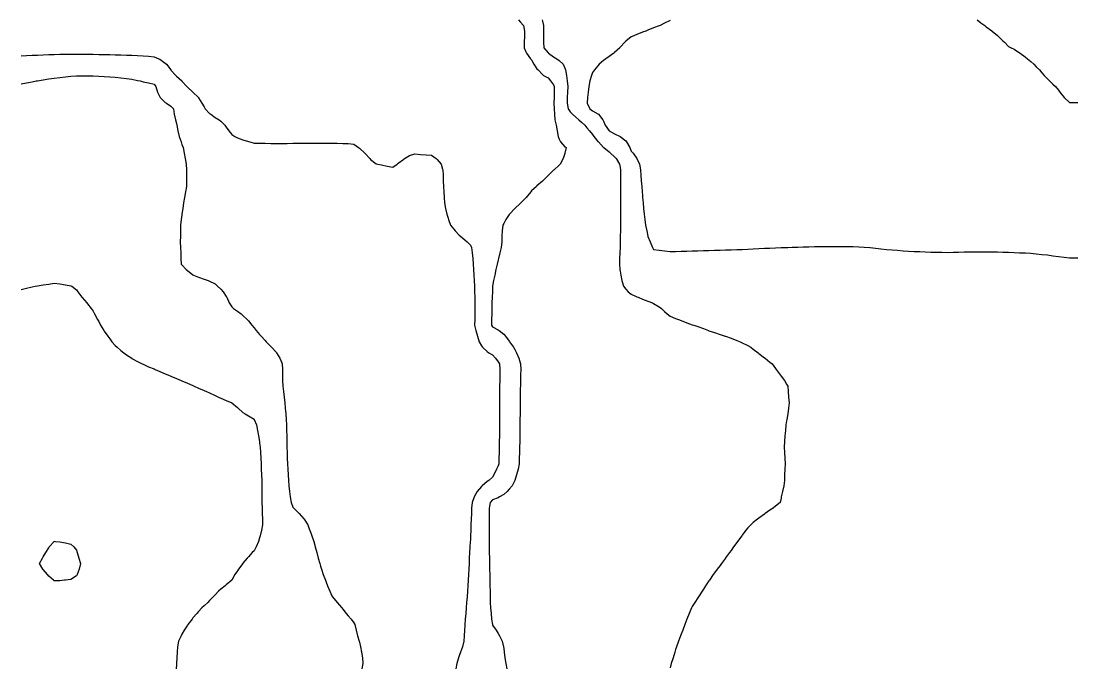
# Model space of a CAD drawing. Header units: inches. Extents: x -13671948.9 to -13671906.2, y 5686257.7 to 5686300.4.
# Drawn here: x -13671914.17 to -13671906.23, y 5686286.3 to 5686291.14 of the extents above; entities that cross this region are included whole.
import ezdxf

# ---------------------------------------------------------------- set-up
doc = ezdxf.new("R2010")
doc.units = ezdxf.units.IN
doc.header["$MEASUREMENT"] = 0

msp = doc.modelspace()

# ---------------------------------------------------------------- linework, layer by layer
for points in [[(-13671910.4309, 5686291.1449), (-13671910.4182, 5686291.1294), (-13671910.3952, 5686291.1032), (-13671910.3859, 5686291.0615), (-13671910.3878, 5686291.0198), (-13671910.3897, 5686290.9781), (-13671910.3892, 5686290.9364), (-13671910.3765, 5686290.9059), (-13671910.3708, 5686290.8947), (-13671910.3424, 5686290.853), (-13671910.3348, 5686290.8448), (-13671910.3159, 5686290.8113), (-13671910.2931, 5686290.7784), (-13671910.2845, 5686290.7696), (-13671910.2514, 5686290.7343), (-13671910.2429, 5686290.7279), (-13671910.2097, 5686290.7089), (-13671910.1918, 5686290.6862), (-13671910.168, 5686290.6574), (-13671910.1637, 5686290.6445), (-13671910.1641, 5686290.6028), (-13671910.1647, 5686290.5611), (-13671910.1654, 5686290.5194), (-13671910.165, 5686290.4777), (-13671910.1622, 5686290.4361), (-13671910.1576, 5686290.3944), (-13671910.1479, 5686290.3527), (-13671910.141, 5686290.311), (-13671910.133, 5686290.2693), (-13671910.1263, 5686290.2488), (-13671910.115, 5686290.2276), (-13671910.0846, 5686290.1918), (-13671910.0746, 5686290.1859), (-13671910.0835, 5686290.1442), (-13671910.0846, 5686290.1398), (-13671910.0968, 5686290.1025), (-13671910.119, 5686290.0608), (-13671910.1263, 5686290.0529), (-13671910.1631, 5686290.0191), (-13671910.168, 5686290.0151), (-13671910.2064, 5686289.9774), (-13671910.2097, 5686289.9744), (-13671910.2491, 5686289.9357), (-13671910.2514, 5686289.9335), (-13671910.2931, 5686289.8973), (-13671910.2972, 5686289.894), (-13671910.3348, 5686289.8594), (-13671910.3402, 5686289.8523), (-13671910.3749, 5686289.8106), (-13671910.3765, 5686289.8089), (-13671910.4151, 5686289.7689), (-13671910.4182, 5686289.7659), (-13671910.4599, 5686289.7278), (-13671910.4605, 5686289.7272), (-13671910.4991, 5686289.6855), (-13671910.5016, 5686289.6827), (-13671910.5269, 5686289.6438), (-13671910.5433, 5686289.615), (-13671910.55, 5686289.6021), (-13671910.5547, 5686289.5604), (-13671910.5568, 5686289.5187), (-13671910.5582, 5686289.477), (-13671910.5626, 5686289.4353), (-13671910.573, 5686289.3936), (-13671910.5828, 5686289.3519), (-13671910.585, 5686289.3425), (-13671910.5921, 5686289.3102), (-13671910.6012, 5686289.2685), (-13671910.6101, 5686289.2269), (-13671910.6186, 5686289.1852), (-13671910.6266, 5686289.1435), (-13671910.6267, 5686289.1429), (-13671910.6283, 5686289.1018), (-13671910.6298, 5686289.0601), (-13671910.6313, 5686289.0184), (-13671910.6324, 5686288.9767), (-13671910.6334, 5686288.935), (-13671910.6343, 5686288.8933), (-13671910.6349, 5686288.8516), (-13671910.6267, 5686288.8376), (-13671910.585, 5686288.8154), (-13671910.5765, 5686288.8099), (-13671910.5433, 5686288.7829), (-13671910.5292, 5686288.7682), (-13671910.5016, 5686288.7305), (-13671910.4985, 5686288.7265), (-13671910.4702, 5686288.6848), (-13671910.4599, 5686288.6667), (-13671910.4463, 5686288.6431), (-13671910.4288, 5686288.6014), (-13671910.4182, 5686288.567), (-13671910.4163, 5686288.5597), (-13671910.4155, 5686288.518), (-13671910.4164, 5686288.4763), (-13671910.4173, 5686288.4346), (-13671910.418, 5686288.3929), (-13671910.4182, 5686288.3764), (-13671910.4185, 5686288.3512), (-13671910.4189, 5686288.3095), (-13671910.4194, 5686288.2678), (-13671910.4198, 5686288.2261), (-13671910.4203, 5686288.1844), (-13671910.4207, 5686288.1427), (-13671910.4211, 5686288.101), (-13671910.4218, 5686288.0593), (-13671910.4224, 5686288.0177), (-13671910.423, 5686287.976), (-13671910.4238, 5686287.9343), (-13671910.4247, 5686287.8926), (-13671910.4256, 5686287.8509), (-13671910.4265, 5686287.8092), (-13671910.4352, 5686287.7675), (-13671910.446, 5686287.7258), (-13671910.4595, 5686287.6841), (-13671910.4599, 5686287.6832), (-13671910.4786, 5686287.6424), (-13671910.5016, 5686287.6167), (-13671910.5163, 5686287.6007), (-13671910.5433, 5686287.5781), (-13671910.5747, 5686287.559), (-13671910.585, 5686287.5539), (-13671910.6267, 5686287.5375), (-13671910.646, 5686287.5173), (-13671910.6534, 5686287.4756), (-13671910.6534, 5686287.4339), (-13671910.6535, 5686287.3922), (-13671910.6534, 5686287.3505), (-13671910.6531, 5686287.3088), (-13671910.6527, 5686287.2671), (-13671910.6523, 5686287.2254), (-13671910.6518, 5686287.1837), (-13671910.6511, 5686287.142), (-13671910.6504, 5686287.1003), (-13671910.6498, 5686287.0586), (-13671910.649, 5686287.0169), (-13671910.6482, 5686286.9752), (-13671910.6474, 5686286.9335), (-13671910.6466, 5686286.8918), (-13671910.6458, 5686286.8501), (-13671910.6449, 5686286.8085), (-13671910.6441, 5686286.7668), (-13671910.6411, 5686286.7251), (-13671910.6376, 5686286.6834), (-13671910.634, 5686286.6417), (-13671910.6281, 5686286.6), (-13671910.6267, 5686286.5946), (-13671910.6009, 5686286.5583), (-13671910.585, 5686286.5327), (-13671910.5758, 5686286.5166), (-13671910.5543, 5686286.4749), (-13671910.5451, 5686286.4332), (-13671910.5433, 5686286.4197), (-13671910.5395, 5686286.3915), (-13671910.5338, 5686286.3498), (-13671910.5279, 5686286.3081), (-13671910.5207, 5686286.2664)], [(-13671910.2537, 5686291.1449), (-13671910.2514, 5686291.1347), (-13671910.2451, 5686291.1032), (-13671910.2434, 5686291.0615), (-13671910.2439, 5686291.0198), (-13671910.2443, 5686290.9781), (-13671910.2409, 5686290.9364), (-13671910.2097, 5686290.8975), (-13671910.2061, 5686290.8947), (-13671910.168, 5686290.867), (-13671910.1435, 5686290.853), (-13671910.1263, 5686290.8405), (-13671910.0973, 5686290.8113), (-13671910.0846, 5686290.7836), (-13671910.0794, 5686290.7696), (-13671910.0723, 5686290.7279), (-13671910.0668, 5686290.6862), (-13671910.0623, 5686290.6445), (-13671910.0638, 5686290.6028), (-13671910.0655, 5686290.5611), (-13671910.0671, 5686290.5194), (-13671910.0591, 5686290.4777), (-13671910.0429, 5686290.4532), (-13671910.0254, 5686290.4361), (-13671910.0012, 5686290.4136), (-13671909.9793, 5686290.3944), (-13671909.9595, 5686290.3768), (-13671909.9325, 5686290.3527), (-13671909.9178, 5686290.334), (-13671909.8991, 5686290.311), (-13671909.8761, 5686290.2841), (-13671909.865, 5686290.2693), (-13671909.8344, 5686290.2317), (-13671909.8308, 5686290.2276), (-13671909.7928, 5686290.1872), (-13671909.7913, 5686290.1859), (-13671909.7511, 5686290.1536), (-13671909.7399, 5686290.1442), (-13671909.7094, 5686290.1164), (-13671909.6984, 5686290.1025), (-13671909.6723, 5686290.0608), (-13671909.6677, 5686290.0345), (-13671909.6651, 5686290.0191), (-13671909.6648, 5686289.9774), (-13671909.6645, 5686289.9357), (-13671909.6643, 5686289.894), (-13671909.6643, 5686289.8523), (-13671909.6643, 5686289.8106), (-13671909.6644, 5686289.7689), (-13671909.6645, 5686289.7272), (-13671909.6648, 5686289.6855), (-13671909.6651, 5686289.6438), (-13671909.6654, 5686289.6021), (-13671909.6661, 5686289.5604), (-13671909.6668, 5686289.5187), (-13671909.6675, 5686289.477), (-13671909.6677, 5686289.4699), (-13671909.6685, 5686289.4353), (-13671909.6699, 5686289.3936), (-13671909.6715, 5686289.3519), (-13671909.6732, 5686289.3102), (-13671909.6695, 5686289.2685), (-13671909.6677, 5686289.2557), (-13671909.663, 5686289.2269), (-13671909.6547, 5686289.1852), (-13671909.6416, 5686289.1435), (-13671909.626, 5686289.1211), (-13671909.6078, 5686289.1018), (-13671909.5843, 5686289.0828), (-13671909.5426, 5686289.0644), (-13671909.5323, 5686289.0601), (-13671909.5009, 5686289.0471), (-13671909.4592, 5686289.0307), (-13671909.4247, 5686289.0184), (-13671909.4175, 5686289.0135), (-13671909.3758, 5686288.9877), (-13671909.3578, 5686288.9767), (-13671909.3341, 5686288.9527), (-13671909.3137, 5686288.935), (-13671909.2924, 5686288.9188), (-13671909.2507, 5686288.9016), (-13671909.2291, 5686288.8933), (-13671909.209, 5686288.8853), (-13671909.1673, 5686288.8683), (-13671909.1256, 5686288.854), (-13671909.1131, 5686288.8516), (-13671909.0839, 5686288.8406), (-13671909.0422, 5686288.8247), (-13671909.0041, 5686288.8099), (-13671909.0005, 5686288.8085), (-13671908.9588, 5686288.7945), (-13671908.9171, 5686288.7809), (-13671908.8796, 5686288.7682), (-13671908.8754, 5686288.7668), (-13671908.8337, 5686288.752), (-13671908.792, 5686288.7365), (-13671908.7663, 5686288.7265), (-13671908.7503, 5686288.7186), (-13671908.7086, 5686288.6975), (-13671908.6851, 5686288.6848), (-13671908.6669, 5686288.671), (-13671908.6316, 5686288.6431), (-13671908.6252, 5686288.6381), (-13671908.5836, 5686288.6053), (-13671908.5787, 5686288.6014), (-13671908.5419, 5686288.5724), (-13671908.5258, 5686288.5597), (-13671908.5002, 5686288.5249), (-13671908.4949, 5686288.518), (-13671908.4654, 5686288.4763), (-13671908.4585, 5686288.467), (-13671908.4333, 5686288.4346), (-13671908.4168, 5686288.4076), (-13671908.4074, 5686288.3929), (-13671908.4044, 5686288.3512), (-13671908.4013, 5686288.3095), (-13671908.398, 5686288.2678), (-13671908.4014, 5686288.2261), (-13671908.408, 5686288.1844), (-13671908.4149, 5686288.1427), (-13671908.4168, 5686288.1309), (-13671908.4215, 5686288.101), (-13671908.4253, 5686288.0593), (-13671908.4293, 5686288.0177), (-13671908.4337, 5686287.976), (-13671908.4348, 5686287.9343), (-13671908.4327, 5686287.8926), (-13671908.4305, 5686287.8509), (-13671908.4281, 5686287.8092), (-13671908.4297, 5686287.7675), (-13671908.4316, 5686287.7258), (-13671908.4336, 5686287.6841), (-13671908.4382, 5686287.6424), (-13671908.4471, 5686287.6007), (-13671908.4565, 5686287.559), (-13671908.4585, 5686287.5504), (-13671908.4663, 5686287.5173), (-13671908.5002, 5686287.4893), (-13671908.517, 5686287.4756), (-13671908.5419, 5686287.4588), (-13671908.5778, 5686287.4339), (-13671908.5836, 5686287.4298), (-13671908.6252, 5686287.3994), (-13671908.6349, 5686287.3922), (-13671908.6669, 5686287.3677), (-13671908.6845, 5686287.3505), (-13671908.7086, 5686287.3265), (-13671908.7225, 5686287.3088), (-13671908.7503, 5686287.2725), (-13671908.7544, 5686287.2671), (-13671908.7853, 5686287.2254), (-13671908.792, 5686287.2162), (-13671908.8153, 5686287.1837), (-13671908.8337, 5686287.1575), (-13671908.8451, 5686287.142), (-13671908.8754, 5686287.1006), (-13671908.8756, 5686287.1003), (-13671908.9064, 5686287.0586), (-13671908.9171, 5686287.0443), (-13671908.9375, 5686287.0169), (-13671908.9588, 5686286.9881), (-13671908.968, 5686286.9752), (-13671908.9975, 5686286.9335), (-13671909.0005, 5686286.9294), (-13671909.0252, 5686286.8918), (-13671909.0422, 5686286.866), (-13671909.0525, 5686286.8501), (-13671909.0796, 5686286.8085), (-13671909.0839, 5686286.8018), (-13671909.1064, 5686286.7668), (-13671909.1256, 5686286.737), (-13671909.1307, 5686286.7251), (-13671909.1485, 5686286.6834), (-13671909.1664, 5686286.6417), (-13671909.1673, 5686286.6396), (-13671909.1821, 5686286.6), (-13671909.1975, 5686286.5583), (-13671909.209, 5686286.5275), (-13671909.2131, 5686286.5166), (-13671909.2287, 5686286.4749), (-13671909.2434, 5686286.4332), (-13671909.2507, 5686286.4117), (-13671909.2573, 5686286.3915), (-13671909.2706, 5686286.3498), (-13671909.2834, 5686286.3081), (-13671909.2924, 5686286.2751)], [(-13671909.2924, 5686291.1401), (-13671909.3341, 5686291.1198), (-13671909.366, 5686291.1032), (-13671909.3758, 5686291.0996), (-13671909.4175, 5686291.0844), (-13671909.4592, 5686291.0685), (-13671909.4758, 5686291.0615), (-13671909.5009, 5686291.0519), (-13671909.5426, 5686291.035), (-13671909.5779, 5686291.0198), (-13671909.5843, 5686291.0169), (-13671909.626, 5686290.9849), (-13671909.6331, 5686290.9781), (-13671909.6677, 5686290.9396), (-13671909.6702, 5686290.9364), (-13671909.7094, 5686290.8999), (-13671909.7165, 5686290.8947), (-13671909.7511, 5686290.8711), (-13671909.7765, 5686290.853), (-13671909.7928, 5686290.8401), (-13671909.8246, 5686290.8113), (-13671909.8344, 5686290.8), (-13671909.8603, 5686290.7696), (-13671909.8761, 5686290.7503), (-13671909.8831, 5686290.7279), (-13671909.8946, 5686290.6862), (-13671909.9044, 5686290.6445), (-13671909.9086, 5686290.6028), (-13671909.9127, 5686290.5611), (-13671909.9169, 5686290.5194), (-13671909.8968, 5686290.4777), (-13671909.8761, 5686290.4614), (-13671909.8344, 5686290.4383), (-13671909.8317, 5686290.4361), (-13671909.7981, 5686290.3944), (-13671909.7928, 5686290.3835), (-13671909.7814, 5686290.3527), (-13671909.7511, 5686290.3121), (-13671909.7493, 5686290.311), (-13671909.7094, 5686290.2876), (-13671909.6677, 5686290.2693), (-13671909.6675, 5686290.2693), (-13671909.626, 5686290.2351), (-13671909.6198, 5686290.2276), (-13671909.5952, 5686290.1859), (-13671909.5843, 5686290.1589), (-13671909.5711, 5686290.1442), (-13671909.5427, 5686290.1025), (-13671909.5426, 5686290.1022), (-13671909.5229, 5686290.0608), (-13671909.5154, 5686290.0191), (-13671909.5124, 5686289.9774), (-13671909.5092, 5686289.9357), (-13671909.506, 5686289.894), (-13671909.5027, 5686289.8523), (-13671909.5009, 5686289.8288), (-13671909.4994, 5686289.8106), (-13671909.496, 5686289.7689), (-13671909.4918, 5686289.7272), (-13671909.4868, 5686289.6855), (-13671909.4817, 5686289.6438), (-13671909.4763, 5686289.6021), (-13671909.4684, 5686289.5604), (-13671909.4598, 5686289.5187), (-13671909.4592, 5686289.5159), (-13671909.4431, 5686289.477), (-13671909.4248, 5686289.4353), (-13671909.4175, 5686289.4195), (-13671909.3758, 5686289.4147), (-13671909.3341, 5686289.4097), (-13671909.2924, 5686289.4043), (-13671909.2507, 5686289.4049), (-13671909.209, 5686289.4061), (-13671909.1673, 5686289.4074), (-13671909.1256, 5686289.4087), (-13671909.0839, 5686289.4101), (-13671909.0422, 5686289.4115), (-13671909.0005, 5686289.4128), (-13671908.9588, 5686289.4141), (-13671908.9171, 5686289.4154), (-13671908.8754, 5686289.4167), (-13671908.8337, 5686289.4179), (-13671908.792, 5686289.4191), (-13671908.7503, 5686289.4203), (-13671908.7086, 5686289.4215), (-13671908.6669, 5686289.4236), (-13671908.6252, 5686289.4261), (-13671908.5836, 5686289.4284), (-13671908.5419, 5686289.4305), (-13671908.5002, 5686289.4321), (-13671908.4585, 5686289.4336), (-13671908.4168, 5686289.435), (-13671908.4074, 5686289.4353), (-13671908.3751, 5686289.4364), (-13671908.3334, 5686289.4377), (-13671908.2917, 5686289.4389), (-13671908.25, 5686289.4402), (-13671908.2083, 5686289.441), (-13671908.1666, 5686289.4418), (-13671908.1249, 5686289.4425), (-13671908.0832, 5686289.443), (-13671908.0415, 5686289.4429), (-13671907.9998, 5686289.4428), (-13671907.9581, 5686289.4426), (-13671907.9164, 5686289.4413), (-13671907.8747, 5686289.4394), (-13671907.833, 5686289.4376), (-13671907.7913, 5686289.4356), (-13671907.7892, 5686289.4353), (-13671907.7496, 5686289.4302), (-13671907.7079, 5686289.4251), (-13671907.6662, 5686289.4204), (-13671907.6245, 5686289.4165), (-13671907.5828, 5686289.4132), (-13671907.5411, 5686289.4101), (-13671907.4994, 5686289.4071), (-13671907.4577, 5686289.4051), (-13671907.416, 5686289.4031), (-13671907.3744, 5686289.4012), (-13671907.3327, 5686289.3998), (-13671907.291, 5686289.3991), (-13671907.2493, 5686289.3983), (-13671907.2076, 5686289.3976), (-13671907.1659, 5686289.3987), (-13671907.1242, 5686289.4001), (-13671907.0825, 5686289.4013), (-13671907.0408, 5686289.4022), (-13671906.9991, 5686289.4023), (-13671906.9574, 5686289.4023), (-13671906.9157, 5686289.4023), (-13671906.874, 5686289.4017), (-13671906.8323, 5686289.4007), (-13671906.7906, 5686289.3997), (-13671906.7489, 5686289.3986), (-13671906.7072, 5686289.397), (-13671906.6655, 5686289.3954), (-13671906.6238, 5686289.3938), (-13671906.6218, 5686289.3936), (-13671906.5821, 5686289.391), (-13671906.5404, 5686289.3868), (-13671906.4987, 5686289.3827), (-13671906.457, 5686289.3786), (-13671906.4153, 5686289.3729), (-13671906.3736, 5686289.3671), (-13671906.3319, 5686289.3614), (-13671906.2902, 5686289.3574), (-13671906.2485, 5686289.3574), (-13671906.2277, 5686289.3574)], [(-13671906.985, 5686291.1449), (-13671906.9574, 5686291.123), (-13671906.9275, 5686291.1032), (-13671906.9157, 5686291.093), (-13671906.874, 5686291.0631), (-13671906.8714, 5686291.0615), (-13671906.8323, 5686291.0278), (-13671906.8235, 5686291.0198), (-13671906.7906, 5686290.9885), (-13671906.78, 5686290.9781), (-13671906.7489, 5686290.9452), (-13671906.7293, 5686290.9364), (-13671906.7072, 5686290.924), (-13671906.6655, 5686290.8982), (-13671906.6603, 5686290.8947), (-13671906.6238, 5686290.8687), (-13671906.6059, 5686290.853), (-13671906.5821, 5686290.8322), (-13671906.5592, 5686290.8113), (-13671906.5404, 5686290.7921), (-13671906.5173, 5686290.7696), (-13671906.4987, 5686290.7484), (-13671906.4805, 5686290.7279), (-13671906.457, 5686290.7021), (-13671906.4409, 5686290.6862), (-13671906.4153, 5686290.6622), (-13671906.395, 5686290.6445), (-13671906.3736, 5686290.6172), (-13671906.3625, 5686290.6028), (-13671906.3319, 5686290.5628), (-13671906.3302, 5686290.5611), (-13671906.2902, 5686290.5235), (-13671906.2485, 5686290.5235), (-13671906.2277, 5686290.5235)], [(-13671914.1709, 5686290.8739), (-13671914.1292, 5686290.8765), (-13671914.0875, 5686290.879), (-13671914.0458, 5686290.8811), (-13671914.0041, 5686290.8828), (-13671913.9624, 5686290.8844), (-13671913.9207, 5686290.886), (-13671913.879, 5686290.8869), (-13671913.8373, 5686290.8877), (-13671913.7956, 5686290.8884), (-13671913.7539, 5686290.8887), (-13671913.7122, 5686290.8881), (-13671913.6705, 5686290.8875), (-13671913.6288, 5686290.8869), (-13671913.5871, 5686290.8862), (-13671913.5454, 5686290.8853), (-13671913.5037, 5686290.8845), (-13671913.462, 5686290.8835), (-13671913.4203, 5686290.882), (-13671913.3787, 5686290.8805), (-13671913.337, 5686290.879), (-13671913.2953, 5686290.8769), (-13671913.2536, 5686290.8742), (-13671913.2119, 5686290.8714), (-13671913.1702, 5686290.8684), (-13671913.1345, 5686290.853), (-13671913.1285, 5686290.8498), (-13671913.0868, 5686290.8196), (-13671913.0786, 5686290.8113), (-13671913.046, 5686290.7696), (-13671913.0451, 5686290.7685), (-13671913.0075, 5686290.7279), (-13671913.0034, 5686290.7234), (-13671912.9621, 5686290.6862), (-13671912.9617, 5686290.6858), (-13671912.9246, 5686290.6445), (-13671912.92, 5686290.6404), (-13671912.8787, 5686290.6028), (-13671912.8783, 5686290.6024), (-13671912.838, 5686290.5611), (-13671912.8366, 5686290.5594), (-13671912.8108, 5686290.5194), (-13671912.7949, 5686290.4928), (-13671912.7862, 5686290.4777), (-13671912.7532, 5686290.4422), (-13671912.7453, 5686290.4361), (-13671912.7115, 5686290.4118), (-13671912.682, 5686290.3944), (-13671912.6698, 5686290.3852), (-13671912.6378, 5686290.3527), (-13671912.6281, 5686290.3387), (-13671912.6084, 5686290.311), (-13671912.5864, 5686290.2834), (-13671912.5638, 5686290.2693), (-13671912.5447, 5686290.258), (-13671912.503, 5686290.244), (-13671912.4613, 5686290.2307), (-13671912.4501, 5686290.2276), (-13671912.4196, 5686290.2192), (-13671912.3779, 5686290.2185), (-13671912.3362, 5686290.2179), (-13671912.2945, 5686290.2173), (-13671912.2528, 5686290.217), (-13671912.2111, 5686290.2171), (-13671912.1695, 5686290.2172), (-13671912.1278, 5686290.2174), (-13671912.0861, 5686290.2178), (-13671912.0444, 5686290.2182), (-13671912.0027, 5686290.2187), (-13671911.961, 5686290.219), (-13671911.9193, 5686290.2188), (-13671911.8776, 5686290.2187), (-13671911.8359, 5686290.2186), (-13671911.7942, 5686290.2177), (-13671911.7525, 5686290.2165), (-13671911.7108, 5686290.2154), (-13671911.6691, 5686290.21), (-13671911.6342, 5686290.1859), (-13671911.6274, 5686290.1808), (-13671911.5857, 5686290.1443), (-13671911.5856, 5686290.1442), (-13671911.5493, 5686290.1025), (-13671911.544, 5686290.0954), (-13671911.5023, 5686290.0644), (-13671911.4892, 5686290.0608), (-13671911.4606, 5686290.055), (-13671911.4189, 5686290.0466), (-13671911.3772, 5686290.0389), (-13671911.3431, 5686290.0608), (-13671911.3355, 5686290.0673), (-13671911.2938, 5686290.0991), (-13671911.2889, 5686290.1025), (-13671911.2521, 5686290.1257), (-13671911.2104, 5686290.1374), (-13671911.1687, 5686290.1344), (-13671911.127, 5686290.1314), (-13671911.0853, 5686290.1284), (-13671911.0509, 5686290.1025), (-13671911.0436, 5686290.0962), (-13671911.0129, 5686290.0608), (-13671911.002, 5686290.022), (-13671911.0012, 5686290.0191), (-13671910.9992, 5686289.9774), (-13671910.9973, 5686289.9357), (-13671910.9955, 5686289.894), (-13671910.9927, 5686289.8523), (-13671910.9901, 5686289.8106), (-13671910.9878, 5686289.7689), (-13671910.9811, 5686289.7272), (-13671910.9693, 5686289.6855), (-13671910.9603, 5686289.6555), (-13671910.9567, 5686289.6438), (-13671910.9437, 5686289.6021), (-13671910.9186, 5686289.5728), (-13671910.9082, 5686289.5604), (-13671910.8769, 5686289.5281), (-13671910.8669, 5686289.5187), (-13671910.8352, 5686289.491), (-13671910.8176, 5686289.477), (-13671910.7935, 5686289.452), (-13671910.7841, 5686289.4353), (-13671910.7797, 5686289.3936), (-13671910.7756, 5686289.3519), (-13671910.7717, 5686289.3102), (-13671910.7692, 5686289.2685), (-13671910.7671, 5686289.2269), (-13671910.765, 5686289.1852), (-13671910.7632, 5686289.1435), (-13671910.7617, 5686289.1018), (-13671910.7603, 5686289.0601), (-13671910.7589, 5686289.0184), (-13671910.7589, 5686288.9767), (-13671910.7598, 5686288.935), (-13671910.7607, 5686288.8933), (-13671910.7614, 5686288.8516), (-13671910.7518, 5686288.8113), (-13671910.7515, 5686288.8099), (-13671910.7411, 5686288.7682), (-13671910.7267, 5686288.7265), (-13671910.7101, 5686288.696), (-13671910.7024, 5686288.6848), (-13671910.6684, 5686288.6534), (-13671910.654, 5686288.6431), (-13671910.6267, 5686288.6271), (-13671910.6044, 5686288.6014), (-13671910.585, 5686288.5748), (-13671910.5753, 5686288.5597), (-13671910.5721, 5686288.518), (-13671910.5726, 5686288.4763), (-13671910.5731, 5686288.4346), (-13671910.5736, 5686288.3929), (-13671910.5738, 5686288.3512), (-13671910.5741, 5686288.3095), (-13671910.5744, 5686288.2678), (-13671910.5746, 5686288.2261), (-13671910.5748, 5686288.1844), (-13671910.575, 5686288.1427), (-13671910.5752, 5686288.101), (-13671910.5755, 5686288.0593), (-13671910.5757, 5686288.0177), (-13671910.576, 5686287.976), (-13671910.5766, 5686287.9343), (-13671910.5775, 5686287.8926), (-13671910.5784, 5686287.8509), (-13671910.5793, 5686287.8092), (-13671910.585, 5686287.7944), (-13671910.596, 5686287.7675), (-13671910.6164, 5686287.7258), (-13671910.6267, 5686287.7071), (-13671910.6551, 5686287.6841), (-13671910.6684, 5686287.6746), (-13671910.7053, 5686287.6424), (-13671910.7101, 5686287.6385), (-13671910.7422, 5686287.6007), (-13671910.7518, 5686287.5833), (-13671910.7646, 5686287.559), (-13671910.7801, 5686287.5173), (-13671910.7841, 5686287.4756), (-13671910.7859, 5686287.4339), (-13671910.7877, 5686287.3922), (-13671910.7895, 5686287.3505), (-13671910.7909, 5686287.3088), (-13671910.7923, 5686287.2671), (-13671910.7935, 5686287.2334), (-13671910.7941, 5686287.2254), (-13671910.7968, 5686287.1837), (-13671910.7992, 5686287.142), (-13671910.8015, 5686287.1003), (-13671910.8036, 5686287.0586), (-13671910.8055, 5686287.0169), (-13671910.8073, 5686286.9752), (-13671910.809, 5686286.9335), (-13671910.8116, 5686286.8918), (-13671910.8151, 5686286.8501), (-13671910.8185, 5686286.8085), (-13671910.8219, 5686286.7668), (-13671910.8252, 5686286.7251), (-13671910.8285, 5686286.6834), (-13671910.8319, 5686286.6417), (-13671910.8349, 5686286.6), (-13671910.8352, 5686286.5942), (-13671910.8371, 5686286.5583), (-13671910.8396, 5686286.5166), (-13671910.8421, 5686286.4749), (-13671910.8528, 5686286.4332), (-13671910.867, 5686286.3915), (-13671910.8769, 5686286.3638), (-13671910.882, 5686286.3498), (-13671910.8963, 5686286.3081), (-13671910.9032, 5686286.2664)], [(-13671914.1709, 5686290.6647), (-13671914.1292, 5686290.6727), (-13671914.0875, 5686290.6807), (-13671914.056, 5686290.6862), (-13671914.0458, 5686290.688), (-13671914.0041, 5686290.6946), (-13671913.9624, 5686290.7013), (-13671913.9207, 5686290.7081), (-13671913.879, 5686290.7129), (-13671913.8373, 5686290.7175), (-13671913.7956, 5686290.7222), (-13671913.7539, 5686290.7253), (-13671913.7122, 5686290.725), (-13671913.6705, 5686290.7247), (-13671913.6288, 5686290.7243), (-13671913.5871, 5686290.7227), (-13671913.5454, 5686290.7205), (-13671913.5037, 5686290.7183), (-13671913.462, 5686290.7156), (-13671913.4203, 5686290.71), (-13671913.3787, 5686290.7044), (-13671913.337, 5686290.6988), (-13671913.2953, 5686290.6907), (-13671913.2766, 5686290.6862), (-13671913.2536, 5686290.6807), (-13671913.2119, 5686290.6709), (-13671913.1702, 5686290.6612), (-13671913.1577, 5686290.6445), (-13671913.1453, 5686290.6028), (-13671913.1285, 5686290.5676), (-13671913.1243, 5686290.5611), (-13671913.0868, 5686290.5246), (-13671913.0782, 5686290.5194), (-13671913.0451, 5686290.4956), (-13671913.0259, 5686290.4777), (-13671913.0195, 5686290.4361), (-13671913.0109, 5686290.3944), (-13671913.0034, 5686290.3662), (-13671913.0001, 5686290.3527), (-13671912.9914, 5686290.311), (-13671912.9813, 5686290.2693), (-13671912.9678, 5686290.2276), (-13671912.9617, 5686290.2097), (-13671912.9523, 5686290.1859), (-13671912.9453, 5686290.1442), (-13671912.9382, 5686290.1025), (-13671912.9308, 5686290.0608), (-13671912.9281, 5686290.0191), (-13671912.9278, 5686289.9774), (-13671912.9275, 5686289.9357), (-13671912.9278, 5686289.894), (-13671912.9348, 5686289.8523), (-13671912.9419, 5686289.8106), (-13671912.949, 5686289.7689), (-13671912.9555, 5686289.7272), (-13671912.961, 5686289.6855), (-13671912.9617, 5686289.6805), (-13671912.9663, 5686289.6438), (-13671912.9714, 5686289.6021), (-13671912.9725, 5686289.5604), (-13671912.9732, 5686289.5187), (-13671912.9738, 5686289.477), (-13671912.9733, 5686289.4353), (-13671912.9709, 5686289.3936), (-13671912.9687, 5686289.3519), (-13671912.9667, 5686289.3102), (-13671912.9617, 5686289.3044), (-13671912.9299, 5686289.2685), (-13671912.92, 5686289.2604), (-13671912.8783, 5686289.2282), (-13671912.8749, 5686289.2269), (-13671912.8366, 5686289.2114), (-13671912.7949, 5686289.1968), (-13671912.7635, 5686289.1852), (-13671912.7532, 5686289.1817), (-13671912.7115, 5686289.1611), (-13671912.6953, 5686289.1435), (-13671912.6698, 5686289.1211), (-13671912.6526, 5686289.1018), (-13671912.6281, 5686289.0654), (-13671912.6252, 5686289.0601), (-13671912.6061, 5686289.0184), (-13671912.5864, 5686288.9889), (-13671912.5742, 5686288.9767), (-13671912.5447, 5686288.9547), (-13671912.5169, 5686288.935), (-13671912.503, 5686288.9237), (-13671912.4709, 5686288.8933), (-13671912.4613, 5686288.8828), (-13671912.4363, 5686288.8516), (-13671912.4196, 5686288.83), (-13671912.4024, 5686288.8099), (-13671912.3779, 5686288.7816), (-13671912.3662, 5686288.7682), (-13671912.3362, 5686288.7343), (-13671912.3293, 5686288.7265), (-13671912.2945, 5686288.6901), (-13671912.2893, 5686288.6848), (-13671912.2528, 5686288.6467), (-13671912.2502, 5686288.6431), (-13671912.2253, 5686288.6014), (-13671912.2111, 5686288.5681), (-13671912.2081, 5686288.5597), (-13671912.2058, 5686288.518), (-13671912.2056, 5686288.4763), (-13671912.2053, 5686288.4346), (-13671912.2034, 5686288.3929), (-13671912.1976, 5686288.3512), (-13671912.1925, 5686288.3095), (-13671912.188, 5686288.2678), (-13671912.1843, 5686288.2261), (-13671912.181, 5686288.1844), (-13671912.178, 5686288.1427), (-13671912.1755, 5686288.101), (-13671912.1748, 5686288.0593), (-13671912.1741, 5686288.0177), (-13671912.1735, 5686287.976), (-13671912.1724, 5686287.9343), (-13671912.171, 5686287.8926), (-13671912.1695, 5686287.8509), (-13671912.1695, 5686287.8504), (-13671912.168, 5686287.8092), (-13671912.1655, 5686287.7675), (-13671912.1629, 5686287.7258), (-13671912.1602, 5686287.6841), (-13671912.1568, 5686287.6424), (-13671912.152, 5686287.6007), (-13671912.1469, 5686287.559), (-13671912.1415, 5686287.5173), (-13671912.1278, 5686287.4827), (-13671912.1211, 5686287.4756), (-13671912.0861, 5686287.4409), (-13671912.0792, 5686287.4339), (-13671912.0444, 5686287.3945), (-13671912.0425, 5686287.3922), (-13671912.0153, 5686287.3505), (-13671912.0027, 5686287.3128), (-13671912.0012, 5686287.3088), (-13671911.9855, 5686287.2671), (-13671911.9704, 5686287.2254), (-13671911.961, 5686287.1879), (-13671911.9596, 5686287.1837), (-13671911.9486, 5686287.142), (-13671911.937, 5686287.1003), (-13671911.9245, 5686287.0586), (-13671911.9193, 5686287.0399), (-13671911.9125, 5686287.0169), (-13671911.8988, 5686286.9752), (-13671911.8832, 5686286.9335), (-13671911.8776, 5686286.9182), (-13671911.8672, 5686286.8918), (-13671911.851, 5686286.8501), (-13671911.8359, 5686286.817), (-13671911.8294, 5686286.8085), (-13671911.7949, 5686286.7668), (-13671911.7942, 5686286.7657), (-13671911.7608, 5686286.7251), (-13671911.7525, 5686286.7149), (-13671911.7259, 5686286.6834), (-13671911.7108, 5686286.666), (-13671911.6894, 5686286.6417), (-13671911.6691, 5686286.6122), (-13671911.6613, 5686286.6), (-13671911.652, 5686286.5583), (-13671911.6414, 5686286.5166), (-13671911.6294, 5686286.4749), (-13671911.6274, 5686286.467), (-13671911.6193, 5686286.4332), (-13671911.6116, 5686286.3915), (-13671911.6051, 5686286.3498), (-13671911.6013, 5686286.3081), (-13671911.6081, 5686286.2664)], [(-13671914.1709, 5686289.1193), (-13671914.1292, 5686289.1288), (-13671914.0875, 5686289.1389), (-13671914.0651, 5686289.1435), (-13671914.0458, 5686289.147), (-13671914.0041, 5686289.1528), (-13671913.9624, 5686289.1591), (-13671913.9207, 5686289.1657), (-13671913.879, 5686289.1604), (-13671913.8373, 5686289.1533), (-13671913.7956, 5686289.1459), (-13671913.7897, 5686289.1435), (-13671913.7539, 5686289.1163), (-13671913.7446, 5686289.1018), (-13671913.7143, 5686289.0601), (-13671913.7122, 5686289.0575), (-13671913.6767, 5686289.0184), (-13671913.6705, 5686289.0103), (-13671913.6426, 5686288.9767), (-13671913.6288, 5686288.9568), (-13671913.6179, 5686288.935), (-13671913.5955, 5686288.8933), (-13671913.5871, 5686288.8785), (-13671913.5728, 5686288.8516), (-13671913.5477, 5686288.8099), (-13671913.5454, 5686288.8063), (-13671913.5195, 5686288.7682), (-13671913.5037, 5686288.747), (-13671913.4874, 5686288.7265), (-13671913.462, 5686288.6986), (-13671913.4481, 5686288.6848), (-13671913.4203, 5686288.6606), (-13671913.3983, 5686288.6431), (-13671913.3787, 5686288.6285), (-13671913.3383, 5686288.6014), (-13671913.337, 5686288.6006), (-13671913.2953, 5686288.5771), (-13671913.2598, 5686288.5597), (-13671913.2536, 5686288.5568), (-13671913.2119, 5686288.5384), (-13671913.1702, 5686288.5211), (-13671913.1632, 5686288.518), (-13671913.1285, 5686288.5029), (-13671913.0868, 5686288.485), (-13671913.0665, 5686288.4763), (-13671913.0451, 5686288.4672), (-13671913.0034, 5686288.4496), (-13671912.968, 5686288.4346), (-13671912.9617, 5686288.4319), (-13671912.92, 5686288.4142), (-13671912.8783, 5686288.3966), (-13671912.8699, 5686288.3929), (-13671912.8366, 5686288.3778), (-13671912.7949, 5686288.359), (-13671912.7773, 5686288.3512), (-13671912.7532, 5686288.3407), (-13671912.7115, 5686288.3219), (-13671912.6862, 5686288.3095), (-13671912.6698, 5686288.3019), (-13671912.6281, 5686288.2839), (-13671912.5876, 5686288.2678), (-13671912.5864, 5686288.2673), (-13671912.5447, 5686288.2308), (-13671912.5397, 5686288.2261), (-13671912.503, 5686288.1953), (-13671912.487, 5686288.1844), (-13671912.4613, 5686288.1696), (-13671912.4196, 5686288.1434), (-13671912.4193, 5686288.1427), (-13671912.4022, 5686288.101), (-13671912.3944, 5686288.0593), (-13671912.3869, 5686288.0177), (-13671912.3795, 5686287.976), (-13671912.3779, 5686287.9626), (-13671912.3746, 5686287.9343), (-13671912.3718, 5686287.8926), (-13671912.369, 5686287.8509), (-13671912.3662, 5686287.8092), (-13671912.3648, 5686287.7675), (-13671912.3635, 5686287.7258), (-13671912.3621, 5686287.6841), (-13671912.3612, 5686287.6424), (-13671912.3609, 5686287.6007), (-13671912.3606, 5686287.559), (-13671912.3603, 5686287.5173), (-13671912.3591, 5686287.4756), (-13671912.3574, 5686287.4339), (-13671912.3553, 5686287.3922), (-13671912.3548, 5686287.3505), (-13671912.3636, 5686287.3088), (-13671912.3737, 5686287.2671), (-13671912.3779, 5686287.2513), (-13671912.3854, 5686287.2254), (-13671912.4044, 5686287.1837), (-13671912.4196, 5686287.1552), (-13671912.4327, 5686287.142), (-13671912.4613, 5686287.1104), (-13671912.4704, 5686287.1003), (-13671912.503, 5686287.0607), (-13671912.5046, 5686287.0586), (-13671912.5372, 5686287.0169), (-13671912.5447, 5686287.0049), (-13671912.5642, 5686286.9752), (-13671912.5864, 5686286.9338), (-13671912.5867, 5686286.9335), (-13671912.6281, 5686286.8998), (-13671912.6373, 5686286.8918), (-13671912.6698, 5686286.8651), (-13671912.6858, 5686286.8501), (-13671912.7115, 5686286.823), (-13671912.7263, 5686286.8085), (-13671912.7532, 5686286.7807), (-13671912.7674, 5686286.7668), (-13671912.7949, 5686286.7409), (-13671912.8109, 5686286.7251), (-13671912.8366, 5686286.6984), (-13671912.8503, 5686286.6834), (-13671912.8783, 5686286.6509), (-13671912.8856, 5686286.6417), (-13671912.9167, 5686286.6), (-13671912.92, 5686286.5952), (-13671912.9437, 5686286.5583), (-13671912.9617, 5686286.5267), (-13671912.9671, 5686286.5166), (-13671912.9874, 5686286.4749), (-13671912.9954, 5686286.4332), (-13671912.9984, 5686286.3915), (-13671913.0008, 5686286.3498), (-13671913.0028, 5686286.3081), (-13671913.0034, 5686286.299), (-13671913.0057, 5686286.2664)], [(-13671913.844, 5686286.9335), (-13671913.879, 5686286.9299), (-13671913.9207, 5686286.9296), (-13671913.9263, 5686286.9335), (-13671913.9624, 5686286.9646), (-13671913.9728, 5686286.9752), (-13671914.0041, 5686287.0134), (-13671914.0066, 5686287.0169), (-13671914.0322, 5686287.0586), (-13671914.0093, 5686287.1003), (-13671914.0041, 5686287.1089), (-13671913.9841, 5686287.142), (-13671913.9624, 5686287.178), (-13671913.959, 5686287.1837), (-13671913.9215, 5686287.2254), (-13671913.9207, 5686287.2259), (-13671913.911, 5686287.2254), (-13671913.879, 5686287.2227), (-13671913.8373, 5686287.2132), (-13671913.7956, 5686287.2038), (-13671913.7733, 5686287.1837), (-13671913.7539, 5686287.1594), (-13671913.7487, 5686287.142), (-13671913.7361, 5686287.1003), (-13671913.7245, 5686287.0586), (-13671913.735, 5686287.0169), (-13671913.7499, 5686286.9752), (-13671913.7539, 5686286.9663), (-13671913.7956, 5686286.9389), (-13671913.8373, 5686286.9343), (-13671913.844, 5686286.9335)]]:
    msp.add_lwpolyline(points)

doc.saveas('drawing.dxf')
